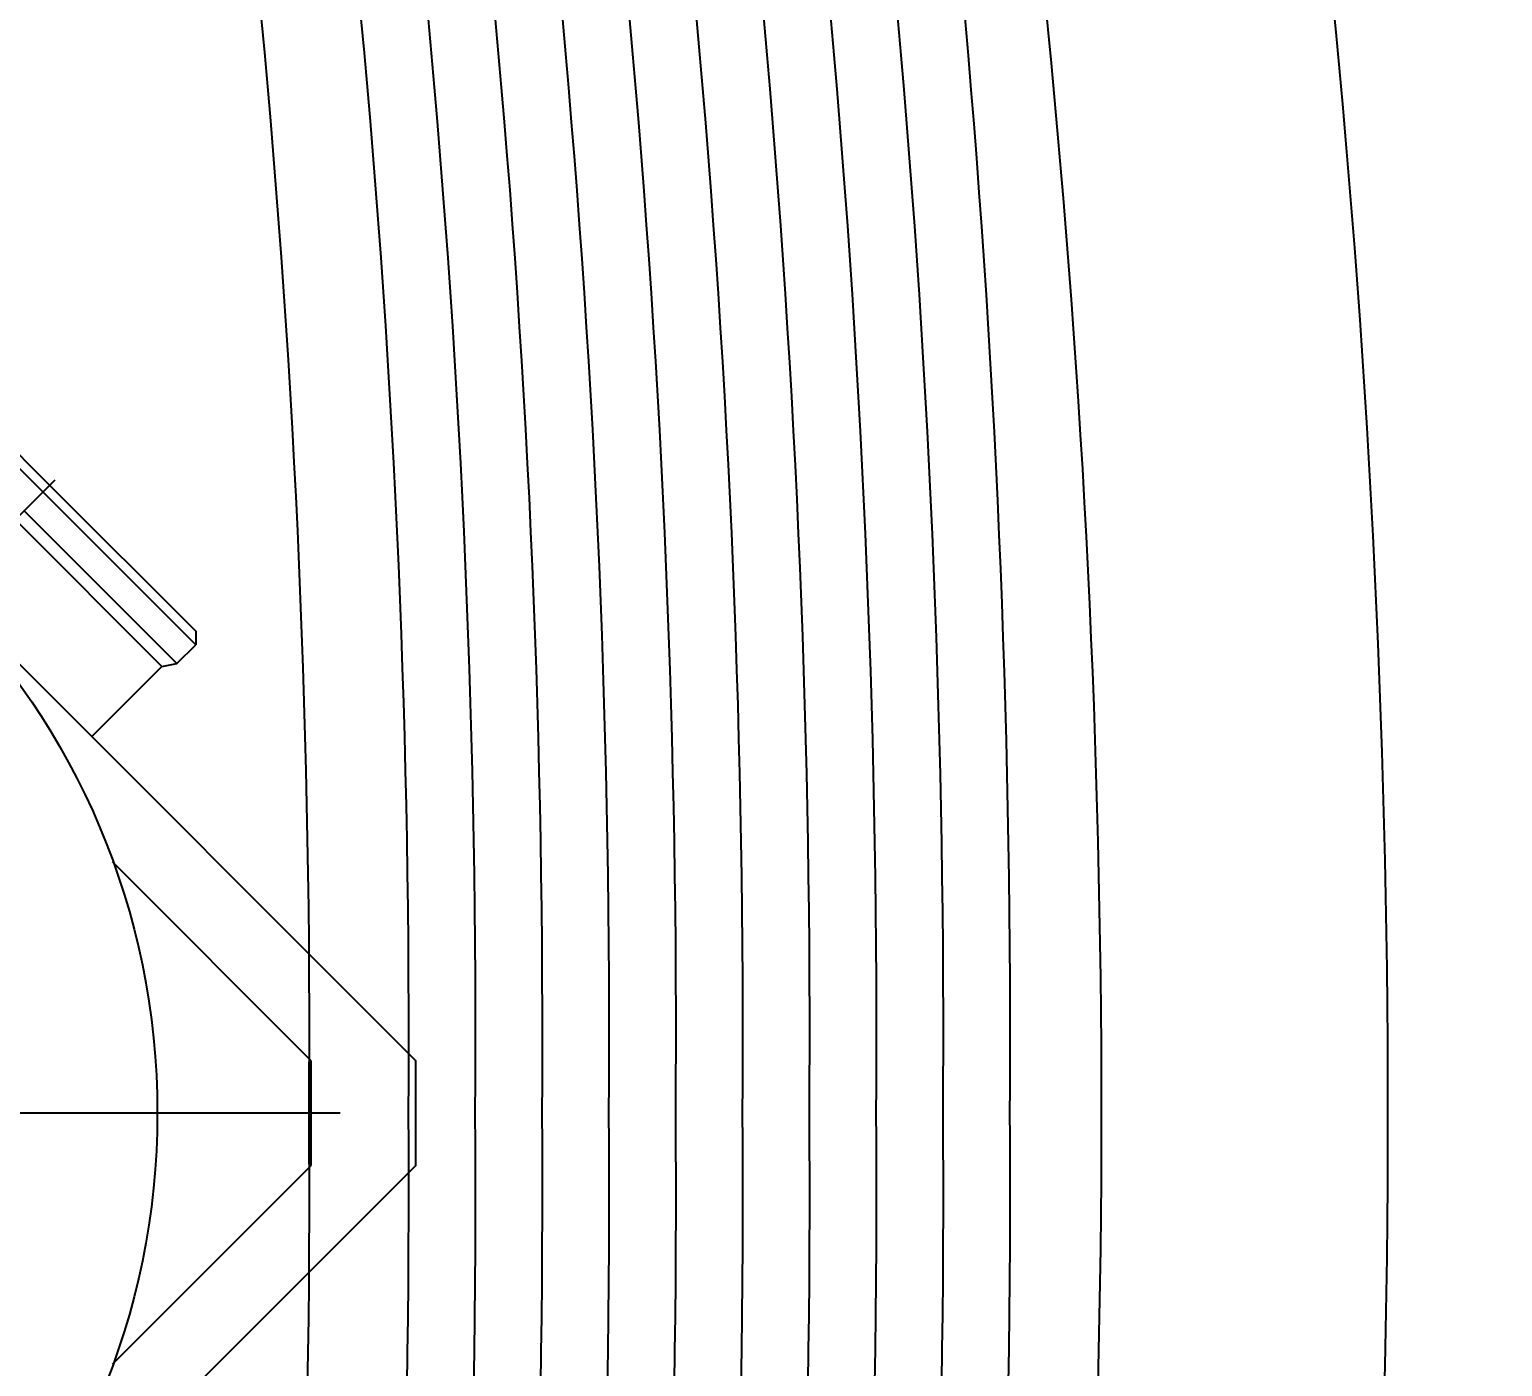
# Model space of a CAD drawing. Header units: millimetres. Extents: x -1292 to 2253, y 326 to 453.
# Drawn here: x 2092.5761 to 2092.7304, y 361.7946 to 361.9346 of the extents above; entities that cross this region are included whole.
import ezdxf
from ezdxf.enums import TextEntityAlignment as Align

# ---------------------------------------------------------------- set-up
doc = ezdxf.new("R2010")
doc.units = ezdxf.units.MM
doc.header["$LTSCALE"] = 0.5
doc.linetypes.add('HIDDENX2', pattern=[0.75, 0.5, -0.25])
for name, color, linetype in [('-HIDRO', 8, 'Continuous'), ('Eixo', 4, 'HIDDENX2'), ('Esgoto', 5, 'ByLayer'), ('TEXTO', 7, 'Continuous'), ('VISTA1', 1, 'Continuous')]:
    doc.layers.add(name, color=color, linetype=linetype)

# ---------------------------------------------------------------- blocks, each defined once
blk = doc.blocks.new('Tanque02')
at = {"layer": '-HIDRO'}
for centre, radius, start, end in [((-0.00821, 0.82559), 1.13224, 258.79776, 270.41551), ((0.00821, 0.82559), 1.13224, 269.58449, 281.20224), ((-0.00821, 0.82218), 1.13924, 258.86747, 270.41551), ((0.00821, 0.82218), 1.13924, 269.58449, 281.13253), ((-0.00821, 0.82218), 1.14624, 258.93632, 270.41551), ((0.00821, 0.82218), 1.14624, 269.58449, 281.06368), ((-0.00821, 0.82218), 1.15324, 259.00431, 270.41551), ((0.00821, 0.82218), 1.15324, 269.58449, 280.99569), ((-0.00821, 0.82218), 1.16024, 259.07147, 270.41551), ((0.00821, 0.82218), 1.16024, 269.58449, 280.92853), ((-0.00821, 0.82218), 1.16724, 259.13781, 270.41551), ((0.00821, 0.82218), 1.16724, 269.58449, 280.86219), ((-0.00821, 0.82218), 1.17424, 259.20334, 270.41551), ((0.00821, 0.82218), 1.17424, 269.58449, 280.79666), ((-0.00821, 0.82218), 1.18124, 259.26809, 270.41551), ((0.00821, 0.82218), 1.18124, 269.58449, 280.73191), ((-0.00821, 0.82218), 1.18824, 259.33205, 270.41551), ((0.00821, 0.82218), 1.18824, 269.58449, 280.66795), ((-0.00821, 0.82218), 1.19524, 259.39526, 270.41551), ((0.00821, 0.82218), 1.19524, 269.58449, 280.60474), ((-0.00821, 0.82218), 1.20224, 259.45771, 270.41551), ((0.00821, 0.82218), 1.20224, 269.58449, 280.54229), ((0, 0.7633), 1.15293, 258.70177, 270), ((0, 0.7633), 1.15293, 270, 281.29823), ((0, 0.7633), 1.18293, 258.28678, 270), ((0, 0.7633), 1.18293, 270, 281.71322)]:
    blk.add_arc(centre, radius, start, end, dxfattribs=at)

msp = doc.modelspace()

# ---------------------------------------------------------------- linework, layer by layer
at = {"layer": 'Eixo'}
msp.add_line((2092.57875, 361.88746), (2092.51246, 361.82117), dxfattribs=at)
at = {"layer": 'Esgoto', "color": 2}
for p, q in [((2092.51794, 361.92529), (2092.61658, 361.82665)), ((2092.56155, 361.90217), (2092.57753, 361.88619)), ((2092.56296, 361.90217), (2092.57824, 361.8869)), ((2092.57824, 361.8869), (2092.59351, 361.87162)), ((2092.57753, 361.88619), (2092.59351, 361.87021)), ((2092.57555, 361.88422), (2092.59154, 361.86823)), ((2092.57463, 361.88329), (2092.58997, 361.86794)), ((2092.59351, 361.87162), (2092.59351, 361.87021)), ((2092.59154, 361.86823), (2092.59351, 361.87021)), ((2092.58997, 361.86794), (2092.59154, 361.86823)), ((2092.58263, 361.8606), (2092.58997, 361.86794)), ((2092.60562, 361.82665), (2092.5848, 361.84747)), ((2092.60562, 361.81569), (2092.60562, 361.82665)), ((2092.61658, 361.81569), (2092.61658, 361.82665)), ((2092.61658, 361.81569), (2092.51794, 361.71705)), ((2092.5848, 361.79487), (2092.60562, 361.81569)), ((2092.60033, 361.79944), (2092.60034, 361.79944)), ((2092.60034, 361.79945), (2092.60034, 361.79944))]:
    msp.add_line(p, q, dxfattribs=at)
msp.add_circle((2092.51246, 361.82117), 0.07703, dxfattribs=at)
at = {"layer": 'VISTA1'}
msp.add_line((2092.60863, 361.82117), (2092.48052, 361.82117), dxfattribs=at)

# ---------------------------------------------------------------- block references
at = {"layer": '-HIDRO', "ltscale": 0.05, "xscale": -1, "rotation": 90}
msp.add_blockref('Tanque02', (2092.29874, 361.82117), dxfattribs=at)

# ---------------------------------------------------------------- texts
at = {"layer": 'TEXTO'}
msp.add_text('ØDN 50', height=0.1, rotation=315, dxfattribs=at).set_placement((2092.80902, 362.08193), align=Align.MIDDLE_CENTER)

doc.saveas('drawing.dxf')
